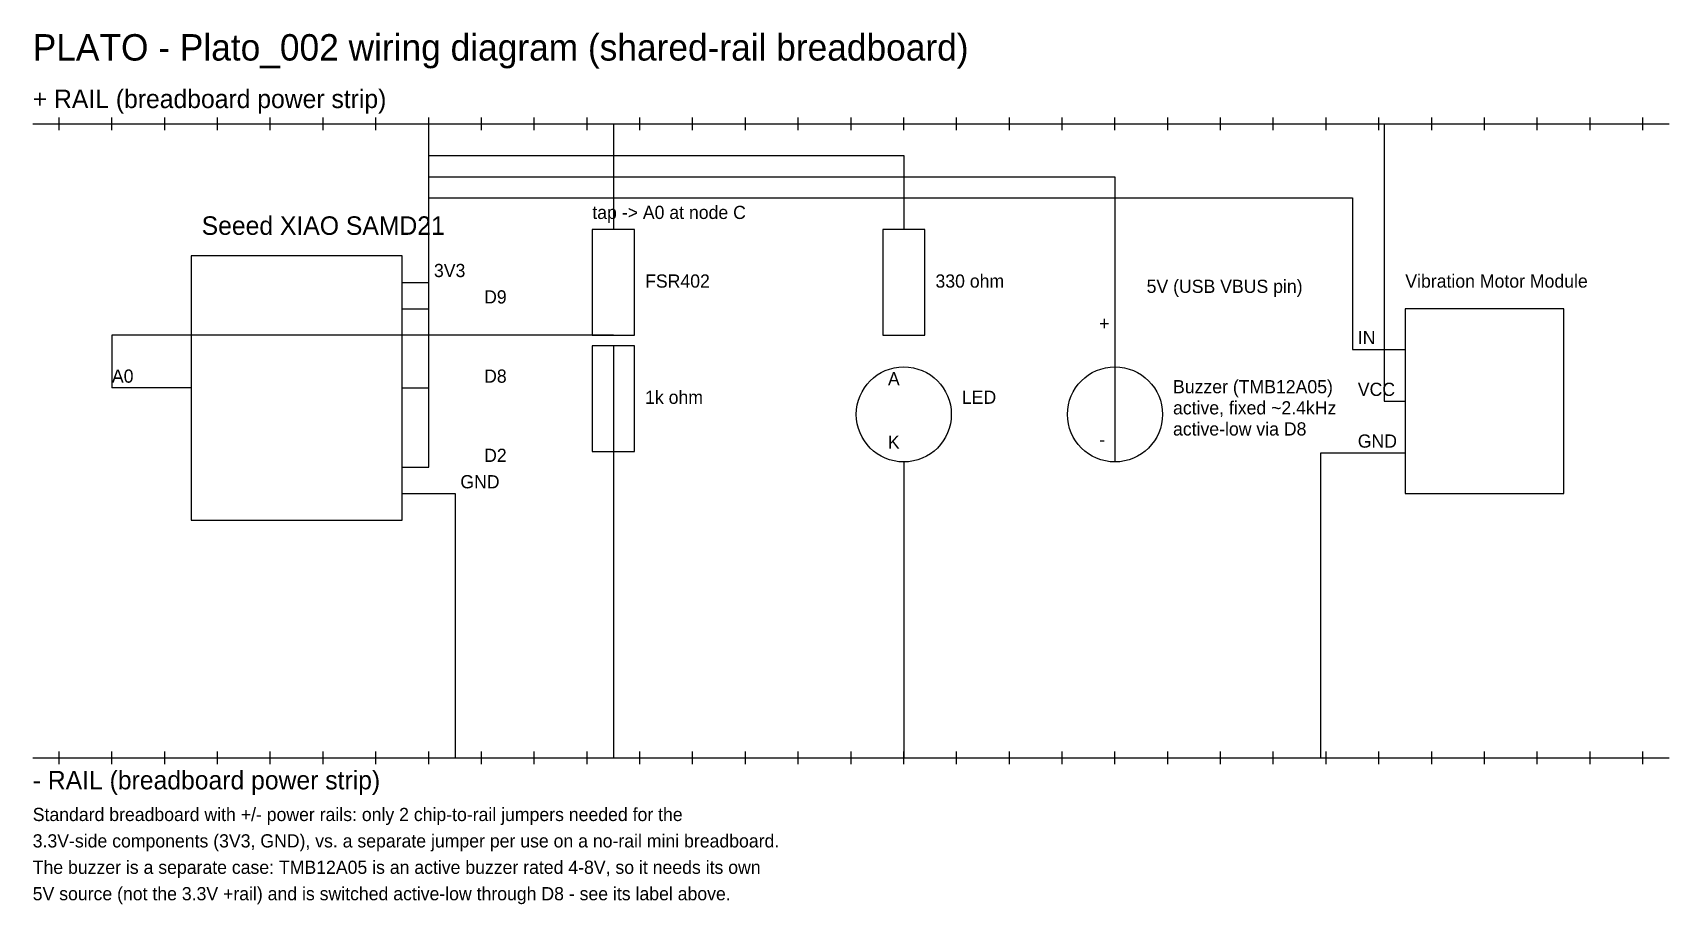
# Model space of a CAD drawing. Header units: metres. Extents: x -30 to 280, y -48 to 117.
import ezdxf

# ---------------------------------------------------------------- set-up
doc = ezdxf.new("R2010")
doc.units = ezdxf.units.M
for name, color, linetype in [('COMPONENTS', 1, 'Continuous'), ('LABELS', 7, 'Continuous'), ('RAIL_MINUS', 5, 'Continuous'), ('RAIL_PLUS', 1, 'Continuous'), ('WIRES', 5, 'Continuous')]:
    doc.layers.add(name, color=color, linetype=linetype)

msp = doc.modelspace()

# ---------------------------------------------------------------- linework, layer by layer
at = {"layer": 'COMPONENTS'}
for points in [[(76, 60), (84, 60), (84, 80), (76, 80)], [(131, 60), (139, 60), (139, 80), (131, 80)], [(0, 25), (40, 25), (40, 75), (0, 75)], [(230, 30), (260, 30), (260, 65), (230, 65)], [(76, 38), (84, 38), (84, 58), (76, 58)]]:
    msp.add_lwpolyline(points, close=True, dxfattribs=at)
for centre in [(135, 45), (175, 45)]:
    msp.add_circle(centre, 9, dxfattribs=at)
at = {"layer": 'RAIL_MINUS'}
for p, q in [((-30, -20), (280, -20)), ((-25, -21.2), (-25, -18.8)), ((-15, -21.2), (-15, -18.8)), ((-5, -21.2), (-5, -18.8)), ((5, -21.2), (5, -18.8)), ((15, -21.2), (15, -18.8)), ((25, -21.2), (25, -18.8)), ((35, -21.2), (35, -18.8)), ((45, -21.2), (45, -18.8)), ((55, -21.2), (55, -18.8)), ((65, -21.2), (65, -18.8)), ((75, -21.2), (75, -18.8)), ((85, -21.2), (85, -18.8)), ((95, -21.2), (95, -18.8)), ((105, -21.2), (105, -18.8)), ((115, -21.2), (115, -18.8)), ((125, -21.2), (125, -18.8)), ((135, -21.2), (135, -18.8)), ((145, -21.2), (145, -18.8)), ((155, -21.2), (155, -18.8)), ((165, -21.2), (165, -18.8)), ((175, -21.2), (175, -18.8)), ((185, -21.2), (185, -18.8)), ((195, -21.2), (195, -18.8)), ((205, -21.2), (205, -18.8)), ((215, -21.2), (215, -18.8)), ((225, -21.2), (225, -18.8)), ((235, -21.2), (235, -18.8)), ((245, -21.2), (245, -18.8)), ((255, -21.2), (255, -18.8)), ((265, -21.2), (265, -18.8)), ((275, -21.2), (275, -18.8))]:
    msp.add_line(p, q, dxfattribs=at)
at = {"layer": 'RAIL_PLUS'}
for p, q in [((-30, 100), (280, 100)), ((-25, 98.8), (-25, 101.2)), ((-15, 98.8), (-15, 101.2)), ((-5, 98.8), (-5, 101.2)), ((5, 98.8), (5, 101.2)), ((15, 98.8), (15, 101.2)), ((25, 98.8), (25, 101.2)), ((35, 98.8), (35, 101.2)), ((45, 98.8), (45, 101.2)), ((55, 98.8), (55, 101.2)), ((65, 98.8), (65, 101.2)), ((75, 98.8), (75, 101.2)), ((85, 98.8), (85, 101.2)), ((95, 98.8), (95, 101.2)), ((105, 98.8), (105, 101.2)), ((115, 98.8), (115, 101.2)), ((125, 98.8), (125, 101.2)), ((135, 98.8), (135, 101.2)), ((145, 98.8), (145, 101.2)), ((155, 98.8), (155, 101.2)), ((165, 98.8), (165, 101.2)), ((175, 98.8), (175, 101.2)), ((185, 98.8), (185, 101.2)), ((195, 98.8), (195, 101.2)), ((205, 98.8), (205, 101.2)), ((215, 98.8), (215, 101.2)), ((225, 98.8), (225, 101.2)), ((235, 98.8), (235, 101.2)), ((245, 98.8), (245, 101.2)), ((255, 98.8), (255, 101.2)), ((265, 98.8), (265, 101.2)), ((275, 98.8), (275, 101.2))]:
    msp.add_line(p, q, dxfattribs=at)
at = {"layer": 'WIRES'}
for p, q in [((45, 70), (45, 100)), ((80, 100), (80, 80)), ((226, 100), (226, 47.5)), ((45, 65), (45, 94)), ((45, 94), (135, 94)), ((135, 94), (135, 80)), ((45, 50), (45, 90)), ((45, 90), (175, 90)), ((175, 90), (175, 36)), ((45, 35), (45, 86)), ((45, 86), (220, 86)), ((220, 86), (220, 57.3)), ((175, 80), (175, 60)), ((40, 70), (45, 70)), ((40, 65), (45, 65)), ((80, 60), (-15, 60)), ((-15, 60), (-15, 50)), ((80, 58), (80, -20)), ((220, 57.3), (230, 57.3)), ((0, 50), (-15, 50)), ((40, 50), (45, 50)), ((226, 47.5), (230, 47.5)), ((214, -20), (214, 37.7)), ((214, 37.7), (230, 37.7)), ((40, 35), (45, 35)), ((135, 36), (135, -20)), ((40, 30), (50, 30)), ((50, 30), (50, -20))]:
    msp.add_line(p, q, dxfattribs=at)

# ---------------------------------------------------------------- texts
at = {"layer": 'LABELS'}
for s, height, p in [('PLATO - Plato_002 wiring diagram (shared-rail breadboard)', 5, (-30, 112)), ('tap -> A0 at node C', 2.5, (76, 82)), ('Seeed XIAO SAMD21', 3.5, (2, 79)), ('3V3', 2.5, (46, 71)), ('FSR402', 2.5, (86, 69)), ('330 ohm', 2.5, (141, 69)), ('Vibration Motor Module', 2.5, (230, 69)), ('D9', 2.5, (55.5, 66)), ('5V (USB VBUS pin)', 2.5, (181, 68)), ('+', 2.5, (172, 61)), ('IN', 2.5, (221, 58.3)), ('A0', 2.5, (-15, 51)), ('D8', 2.5, (55.5, 51)), ('A', 2.5, (132, 50.5)), ('1k ohm', 2.5, (86, 47)), ('Buzzer (TMB12A05)', 2.5, (186, 49)), ('VCC', 2.5, (221, 48.5)), ('LED', 2.5, (146, 47)), ('active, fixed ~2.4kHz', 2.5, (186, 45)), ('active-low via D8', 2.5, (186, 41)), ('K', 2.5, (132, 38.5)), ('GND', 2.5, (221, 38.7)), ('D2', 2.5, (55.5, 36)), ('-', 2.5, (172, 39)), ('GND', 2.5, (51, 31)), ('Standard breadboard with +/- power rails: only 2 chip-to-rail jumpers needed for the', 2.5, (-30, -32)), ('3.3V-side components (3V3, GND), vs. a separate jumper per use on a no-rail mini breadboard.', 2.5, (-30, -37)), ('The buzzer is a separate case: TMB12A05 is an active buzzer rated 4-8V, so it needs its own', 2.5, (-30, -42)), ('5V source (not the 3.3V +rail) and is switched active-low through D8 - see its label above.', 2.5, (-30, -47))]:
    msp.add_text(s, height=height, dxfattribs=at).set_placement(p)
at = {"layer": 'RAIL_MINUS'}
msp.add_text('- RAIL (breadboard power strip)', height=3.5, dxfattribs=at).set_placement((-30, -26))
at = {"layer": 'RAIL_PLUS'}
msp.add_text('+ RAIL (breadboard power strip)', height=3.5, dxfattribs=at).set_placement((-30, 103))

doc.saveas('drawing.dxf')
